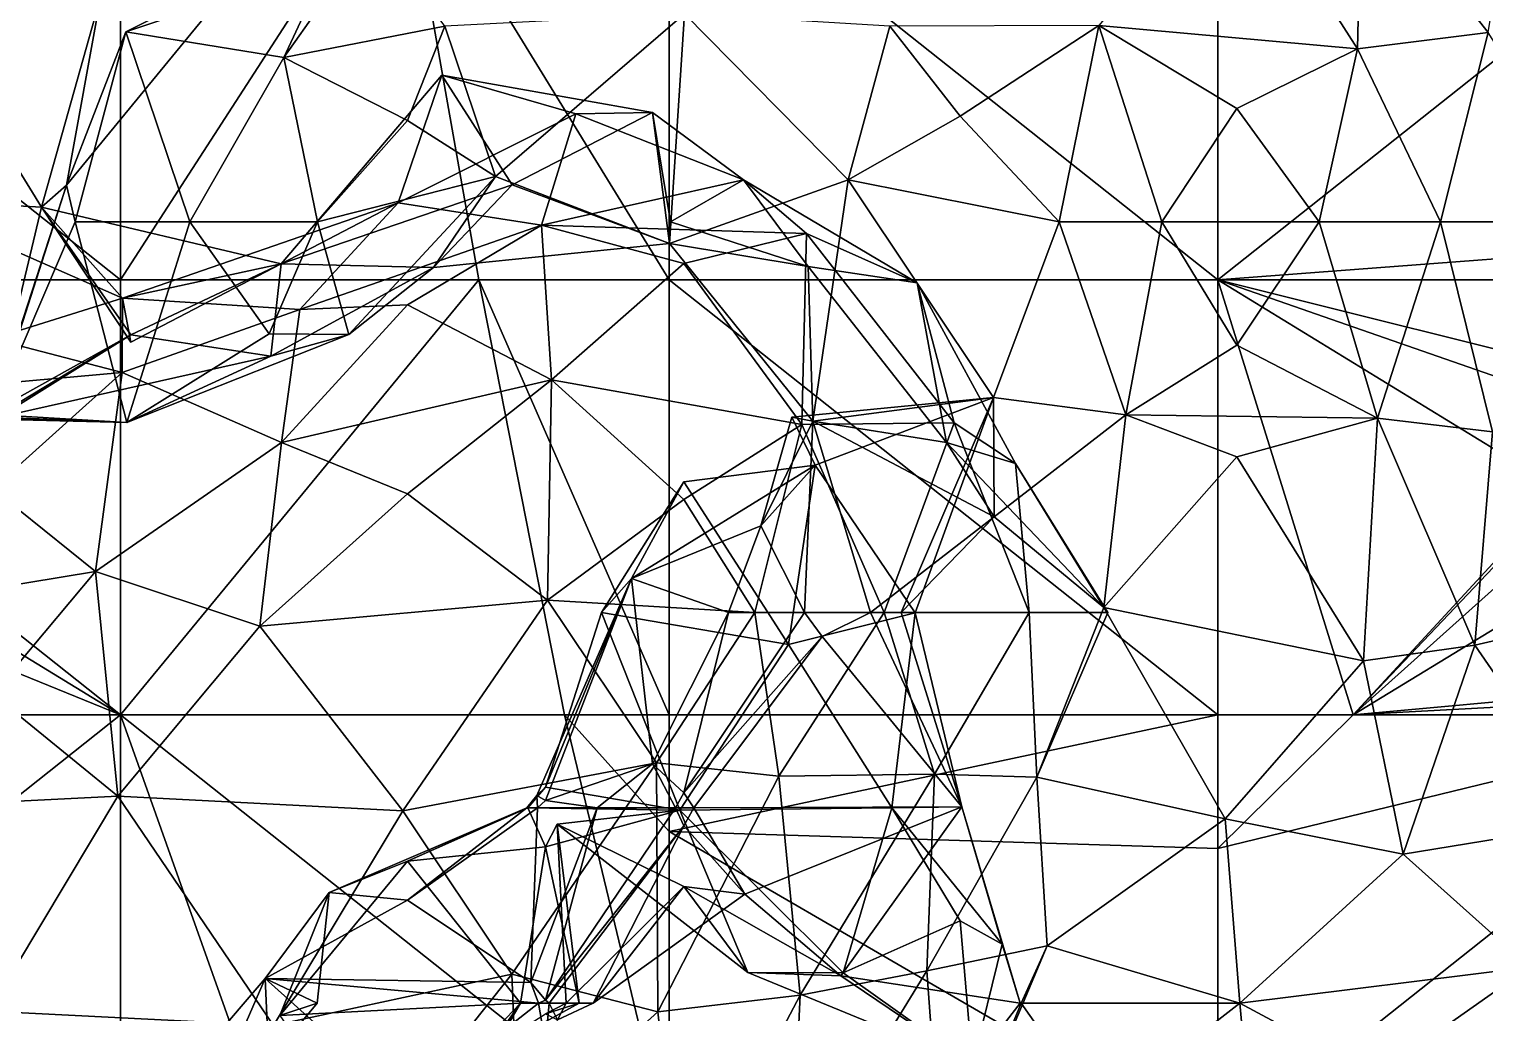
# Model space of a CAD drawing. Extents: x 290034 to 295698, y 4553723 to 4561693.
# Drawn here: x 291561.7 to 291694.3, y 4553845.7 to 4553935.5 of the extents above; entities that cross this region are included whole.
import ezdxf

# ---------------------------------------------------------------- set-up
doc = ezdxf.new("R2010")
doc.units = 0
doc.layers.add('Au_ppm_Pref_-_0_2', color=7, linetype='CONTINUOUS')

msp = doc.modelspace()

# ---------------------------------------------------------------- linework, layer by layer
at = {"layer": 'Au_ppm_Pref_-_0_2'}
for points in [[(291520, 4553952.28, 1834.84), (291570, 4553952.28, 1850.53), (291570, 4553912.6, 1855.72)], [(291570, 4553912.6, 1855.72), (291520, 4553912.6, 1833.18), (291520, 4553952.28, 1834.84)], [(291570, 4553912.6, 1855.72), (291570, 4553952.28, 1850.53), (291595.63, 4553952.28, 1863.97)], [(291595.63, 4553952.28, 1863.97), (291602.64, 4553912.6, 1863.97), (291570, 4553912.6, 1855.72)], [(291595.63, 4553952.28, 1863.97), (291620, 4553952.28, 1876.75), (291620, 4553912.6, 1868.36)], [(291620, 4553912.6, 1868.36), (291602.64, 4553912.6, 1863.97), (291595.63, 4553952.28, 1863.97)], [(291620, 4553952.28, 1876.75), (291670, 4553952.28, 1864.34), (291670, 4553912.6, 1870.48)], [(291670, 4553912.6, 1870.48), (291620, 4553912.6, 1868.36), (291620, 4553952.28, 1876.75)], [(291718.98, 4553916.29, 1864.66), (291670, 4553912.6, 1870.48), (291720, 4553952.28, 1871.32)], [(291670, 4553912.6, 1870.48), (291670, 4553952.28, 1864.34), (291720, 4553952.28, 1871.32)], [(291694.62, 4553935.14, 1835.57), (291697.54, 4553952.95, 1843.13), (291683.08, 4553949.85, 1835.89)], [(291671.72, 4553950.86, 1830.2), (291659.16, 4553935.79, 1829.24), (291682.73, 4553933.66, 1829.63)], [(291671.72, 4553950.86, 1830.2), (291682.73, 4553933.66, 1829.63), (291683.08, 4553949.85, 1835.89)], [(291694.62, 4553935.14, 1835.57), (291683.08, 4553949.85, 1835.89), (291682.73, 4553933.66, 1829.63)], [(291591.38, 4553946.81, 1841.19), (291591.5, 4553942.25, 1835.25), (291584.87, 4553932.87, 1839.62)], [(291591.38, 4553946.81, 1841.19), (291584.87, 4553932.87, 1839.62), (291599.56, 4553935.71, 1836.87)], [(291570.47, 4553935.2, 1835.57), (291584.87, 4553932.87, 1839.62), (291591.5, 4553942.25, 1835.25)], [(291570.47, 4553935.2, 1835.57), (291591.5, 4553942.25, 1835.25), (291580.75, 4553940.35, 1829.72)], [(291570.47, 4553935.2, 1835.57), (291580.75, 4553940.35, 1829.72), (291565.06, 4553921.22, 1829.31)], [(291580.75, 4553940.35, 1829.72), (291568.21, 4553938.5, 1825.58), (291565.06, 4553921.22, 1829.31)], [(291549.63, 4553919.93, 1816.7), (291562.8, 4553919.21, 1823.25), (291550.43, 4553939.34, 1822.55)], [(291550.43, 4553939.34, 1822.55), (291562.8, 4553919.21, 1823.25), (291568.21, 4553938.5, 1825.58)], [(291565.06, 4553921.22, 1829.31), (291568.21, 4553938.5, 1825.58), (291562.8, 4553919.21, 1823.25)], [(291621.4, 4553936.85, 1834.46), (291599.56, 4553935.71, 1836.87), (291604.15, 4553922, 1834.44)], [(291620.01, 4553915.89, 1829.81), (291621.4, 4553936.85, 1834.46), (291604.15, 4553922, 1834.44)], [(291620.01, 4553915.89, 1829.81), (291636.31, 4553921.7, 1832.86), (291621.4, 4553936.85, 1834.46)], [(291636.31, 4553921.7, 1832.86), (291640.09, 4553935.71, 1832.22), (291621.4, 4553936.85, 1834.46)], [(291570.47, 4553935.2, 1835.57), (291565.06, 4553921.22, 1829.31), (291565.85, 4553917.89, 1833.93)], [(291570.47, 4553935.2, 1835.57), (291565.85, 4553917.89, 1833.93), (291576.3, 4553917.89, 1838.66)], [(291570.47, 4553935.2, 1835.57), (291576.3, 4553917.89, 1838.66), (291584.87, 4553932.87, 1839.62)], [(291596.13, 4553927.12, 1838.11), (291599.56, 4553935.71, 1836.87), (291584.87, 4553932.87, 1839.62)], [(291604.15, 4553922, 1834.44), (291599.56, 4553935.71, 1836.87), (291596.13, 4553927.12, 1838.11)], [(291640.09, 4553935.71, 1832.22), (291636.31, 4553921.7, 1832.86), (291646.52, 4553927.52, 1832.52)], [(291646.52, 4553927.52, 1832.52), (291659.16, 4553935.79, 1829.24), (291640.09, 4553935.71, 1832.22)], [(291659.16, 4553935.79, 1829.24), (291646.52, 4553927.52, 1832.52), (291655.53, 4553917.89, 1830.76)], [(291655.53, 4553917.89, 1830.76), (291664.9, 4553917.89, 1826.1), (291659.16, 4553935.79, 1829.24)], [(291664.9, 4553917.89, 1826.1), (291671.72, 4553928.22, 1825.87), (291659.16, 4553935.79, 1829.24)], [(291671.72, 4553928.22, 1825.87), (291682.73, 4553933.66, 1829.63), (291659.16, 4553935.79, 1829.24)], [(291694.62, 4553935.14, 1835.57), (291682.73, 4553933.66, 1829.63), (291690.29, 4553917.89, 1829.69)], [(291694.62, 4553935.14, 1835.57), (291690.29, 4553917.89, 1829.69), (291705.54, 4553917.89, 1835.25)], [(291679.22, 4553917.89, 1825.78), (291682.73, 4553933.66, 1829.63), (291671.72, 4553928.22, 1825.87)], [(291679.22, 4553917.89, 1825.78), (291690.29, 4553917.89, 1829.69), (291682.73, 4553933.66, 1829.63)], [(291587.94, 4553917.89, 1837.33), (291584.87, 4553932.87, 1839.62), (291576.3, 4553917.89, 1838.66)], [(291596.13, 4553927.12, 1838.11), (291584.87, 4553932.87, 1839.62), (291587.94, 4553917.89, 1837.33)], [(291605.68, 4553921.24, 1825.92), (291584.62, 4553914.05, 1823.75), (291599.28, 4553931.24, 1823.37)], [(291599.28, 4553931.24, 1823.37), (291584.62, 4553914.05, 1823.75), (291595.3, 4553919.62, 1817.87)], [(291611.48, 4553927.71, 1818.8), (291599.28, 4553931.24, 1823.37), (291595.3, 4553919.62, 1817.87)], [(291605.68, 4553921.24, 1825.92), (291599.28, 4553931.24, 1823.37), (291618.47, 4553927.85, 1822.1)], [(291618.47, 4553927.85, 1822.1), (291599.28, 4553931.24, 1823.37), (291611.48, 4553927.71, 1818.8)], [(291679.22, 4553917.89, 1825.78), (291671.72, 4553928.22, 1825.87), (291664.9, 4553917.89, 1826.1)], [(291587.94, 4553917.89, 1837.33), (291604.15, 4553922, 1834.44), (291596.13, 4553927.12, 1838.11)], [(291608.35, 4553917.58, 1811.71), (291611.48, 4553927.71, 1818.8), (291595.3, 4553919.62, 1817.87)], [(291620.01, 4553915.89, 1829.81), (291605.68, 4553921.24, 1825.92), (291618.47, 4553927.85, 1822.1)], [(291608.35, 4553917.58, 1811.71), (291626.78, 4553921.7, 1817.53), (291611.48, 4553927.71, 1818.8)], [(291618.47, 4553927.85, 1822.1), (291611.48, 4553927.71, 1818.8), (291626.78, 4553921.7, 1817.53)], [(291620.01, 4553915.89, 1829.81), (291618.47, 4553927.85, 1822.1), (291620.12, 4553917.89, 1823.37)], [(291626.78, 4553921.7, 1817.53), (291620.12, 4553917.89, 1823.37), (291618.47, 4553927.85, 1822.1)], [(291636.31, 4553921.7, 1832.86), (291655.53, 4553917.89, 1830.76), (291646.52, 4553927.52, 1832.52)], [(291604.15, 4553922, 1834.44), (291587.94, 4553917.89, 1837.33), (291590.81, 4553907.59, 1835.25)], [(291598.5, 4553913.71, 1830.41), (291604.15, 4553922, 1834.44), (291590.81, 4553907.59, 1835.25)], [(291620.01, 4553915.89, 1829.81), (291604.15, 4553922, 1834.44), (291598.5, 4553913.71, 1830.41)], [(291608.35, 4553917.58, 1811.71), (291632.51, 4553916.82, 1812.18), (291626.78, 4553921.7, 1817.53)], [(291620.01, 4553915.89, 1829.81), (291633.09, 4553899.69, 1829.61), (291636.31, 4553921.7, 1832.86)], [(291632.65, 4553913.8, 1822.61), (291620.12, 4553917.89, 1823.37), (291626.78, 4553921.7, 1817.53)], [(291632.65, 4553913.8, 1822.61), (291626.78, 4553921.7, 1817.53), (291642.59, 4553912.32, 1817.43)], [(291642.59, 4553912.32, 1817.43), (291626.78, 4553921.7, 1817.53), (291632.51, 4553916.82, 1812.18)], [(291649.54, 4553901.86, 1835.59), (291636.31, 4553921.7, 1832.86), (291633.09, 4553899.69, 1829.61)], [(291649.54, 4553901.86, 1835.59), (291655.53, 4553917.89, 1830.76), (291636.31, 4553921.7, 1832.86)], [(291565.06, 4553921.22, 1829.31), (291558.28, 4553900.15, 1829.31), (291558.33, 4553900.31, 1829.39)], [(291565.06, 4553921.22, 1829.31), (291558.33, 4553900.55, 1829.15), (291558.28, 4553900.15, 1829.31)], [(291565.06, 4553921.22, 1829.31), (291558.33, 4553900.31, 1829.39), (291565.85, 4553917.89, 1833.93)], [(291565.06, 4553921.22, 1829.31), (291562.8, 4553919.21, 1823.25), (291558.33, 4553900.55, 1829.15)], [(291605.68, 4553921.24, 1825.92), (291598.5, 4553913.71, 1830.41), (291584.62, 4553914.05, 1823.75)], [(291620.01, 4553915.89, 1829.81), (291598.5, 4553913.71, 1830.41), (291605.68, 4553921.24, 1825.92)], [(291562.8, 4553919.21, 1823.25), (291549.63, 4553919.93, 1816.7), (291570.16, 4553910.92, 1817.43)], [(291570.16, 4553910.92, 1817.43), (291549.63, 4553919.93, 1816.7), (291558.33, 4553907.2, 1815.06)], [(291570.93, 4553907.58, 1825.88), (291558.33, 4553900.55, 1829.15), (291562.8, 4553919.21, 1823.25)], [(291584.62, 4553914.05, 1823.75), (291570.93, 4553907.58, 1825.88), (291562.8, 4553919.21, 1823.25)], [(291584.62, 4553914.05, 1823.75), (291562.8, 4553919.21, 1823.25), (291570.93, 4553906.9, 1821.1)], [(291562.8, 4553919.21, 1823.25), (291570.16, 4553910.92, 1817.43), (291570.93, 4553906.9, 1821.1)], [(291584.62, 4553914.05, 1823.75), (291570.16, 4553910.92, 1817.43), (291595.3, 4553919.62, 1817.87)], [(291586.33, 4553909.88, 1812.84), (291595.3, 4553919.62, 1817.87), (291570.16, 4553910.92, 1817.43)], [(291608.35, 4553917.58, 1811.71), (291595.3, 4553919.62, 1817.87), (291586.33, 4553909.88, 1812.84)], [(291565.85, 4553917.89, 1833.93), (291558.33, 4553900.31, 1829.39), (291570.58, 4553899.58, 1835.5)], [(291576.3, 4553917.89, 1838.66), (291565.85, 4553917.89, 1833.93), (291570.58, 4553899.58, 1835.5)], [(291583.53, 4553907.65, 1838.67), (291576.3, 4553917.89, 1838.66), (291570.58, 4553899.58, 1835.5)], [(291583.53, 4553907.65, 1838.67), (291587.94, 4553917.89, 1837.33), (291576.3, 4553917.89, 1838.66)], [(291590.81, 4553907.59, 1835.25), (291587.94, 4553917.89, 1837.33), (291583.53, 4553907.65, 1838.67)], [(291608.35, 4553917.58, 1811.71), (291586.33, 4553909.88, 1812.84), (291596.13, 4553910.3, 1808.08)], [(291608.35, 4553917.58, 1811.71), (291596.13, 4553910.3, 1808.08), (291609.26, 4553903.46, 1804.42)], [(291608.35, 4553917.58, 1811.71), (291609.26, 4553903.46, 1804.42), (291621.33, 4553914.08, 1806.82)], [(291608.35, 4553917.58, 1811.71), (291621.33, 4553914.08, 1806.82), (291632.51, 4553916.82, 1812.18)], [(291620.01, 4553915.89, 1829.81), (291620.12, 4553917.89, 1823.37), (291632.65, 4553913.8, 1822.61)], [(291649.54, 4553901.86, 1835.59), (291661.62, 4553900.28, 1830.82), (291655.53, 4553917.89, 1830.76)], [(291655.53, 4553917.89, 1830.76), (291661.62, 4553900.28, 1830.82), (291664.9, 4553917.89, 1826.1)], [(291661.62, 4553900.28, 1830.82), (291671.72, 4553906.64, 1825.56), (291664.9, 4553917.89, 1826.1)], [(291679.22, 4553917.89, 1825.78), (291664.9, 4553917.89, 1826.1), (291671.72, 4553906.64, 1825.56)], [(291679.22, 4553917.89, 1825.78), (291671.72, 4553906.64, 1825.56), (291684.54, 4553899.96, 1829.27)], [(291679.22, 4553917.89, 1825.78), (291684.54, 4553899.96, 1829.27), (291690.29, 4553917.89, 1829.69)], [(291695.02, 4553898.72, 1835.95), (291690.29, 4553917.89, 1829.69), (291684.54, 4553899.96, 1829.27)], [(291695.02, 4553898.72, 1835.95), (291705.54, 4553917.89, 1835.25), (291690.29, 4553917.89, 1829.69)], [(291621.33, 4553914.08, 1806.82), (291632.09, 4553899.4, 1805.7), (291632.51, 4553916.82, 1812.18)], [(291645.95, 4553899.54, 1811.69), (291632.51, 4553916.82, 1812.18), (291632.09, 4553899.4, 1805.7)], [(291642.59, 4553912.32, 1817.43), (291632.51, 4553916.82, 1812.18), (291645.95, 4553899.54, 1811.69)], [(291714.89, 4553912.6, 1864.5), (291670, 4553912.6, 1870.48), (291718.98, 4553916.29, 1864.66)], [(291620.01, 4553915.89, 1829.81), (291632.65, 4553913.8, 1822.61), (291633.09, 4553899.69, 1829.61)], [(291584.62, 4553914.05, 1823.75), (291570.93, 4553906.9, 1821.1), (291570.16, 4553910.92, 1817.43)], [(291584.62, 4553914.05, 1823.75), (291583.69, 4553905.62, 1829.82), (291570.93, 4553907.58, 1825.88)], [(291598.5, 4553913.71, 1830.41), (291583.69, 4553905.62, 1829.82), (291584.62, 4553914.05, 1823.75)], [(291598.5, 4553913.71, 1830.41), (291590.81, 4553907.59, 1835.25), (291583.69, 4553905.62, 1829.82)], [(291621.33, 4553914.08, 1806.82), (291609.26, 4553903.46, 1804.42), (291632.09, 4553899.4, 1805.7)], [(291633.09, 4553899.69, 1829.61), (291632.65, 4553913.8, 1822.61), (291645.26, 4553897.76, 1823.29)], [(291645.26, 4553897.76, 1823.29), (291632.65, 4553913.8, 1822.61), (291642.59, 4553912.32, 1817.43)], [(291520, 4553912.6, 1833.18), (291570, 4553912.6, 1855.72), (291570, 4553872.91, 1846.7)], [(291520, 4553903.49, 1832.47), (291520, 4553912.6, 1833.18), (291570, 4553872.91, 1846.7)], [(291570, 4553872.91, 1846.7), (291570, 4553912.6, 1855.72), (291602.64, 4553912.6, 1863.97)], [(291602.64, 4553912.6, 1863.97), (291610.46, 4553872.91, 1863.97), (291570, 4553872.91, 1846.7)], [(291602.64, 4553912.6, 1863.97), (291620, 4553912.6, 1868.36), (291620, 4553872.91, 1868.04)], [(291620, 4553872.91, 1868.04), (291610.46, 4553872.91, 1863.97), (291602.64, 4553912.6, 1863.97)], [(291620, 4553912.6, 1868.36), (291670, 4553912.6, 1870.48), (291670, 4553872.91, 1867.2)], [(291670, 4553872.91, 1867.2), (291620, 4553872.91, 1868.04), (291620, 4553912.6, 1868.36)], [(291645.26, 4553897.76, 1823.29), (291642.59, 4553912.32, 1817.43), (291651.55, 4553895.85, 1817.43)], [(291651.55, 4553895.85, 1817.43), (291642.59, 4553912.32, 1817.43), (291645.95, 4553899.54, 1811.69)], [(291701.24, 4553893.44, 1863.97), (291670, 4553912.6, 1870.48), (291703.88, 4553900.78, 1864.52)], [(291703.88, 4553900.78, 1864.52), (291670, 4553912.6, 1870.48), (291706, 4553903.59, 1864.58)], [(291682.33, 4553872.91, 1863.97), (291670, 4553912.6, 1870.48), (291701.24, 4553893.44, 1863.97)], [(291706, 4553903.59, 1864.58), (291670, 4553912.6, 1870.48), (291714.89, 4553912.6, 1864.5)], [(291682.33, 4553872.91, 1863.97), (291670, 4553872.91, 1867.2), (291670, 4553912.6, 1870.48)], [(291558.33, 4553907.2, 1815.06), (291570.14, 4553904.14, 1811.33), (291570.16, 4553910.92, 1817.43)], [(291586.33, 4553909.88, 1812.84), (291570.16, 4553910.92, 1817.43), (291570.14, 4553904.14, 1811.33)], [(291586.33, 4553909.88, 1812.84), (291570.14, 4553904.14, 1811.33), (291584.65, 4553897.76, 1806.32)], [(291586.33, 4553909.88, 1812.84), (291584.65, 4553897.76, 1806.32), (291596.13, 4553910.3, 1808.08)], [(291609.26, 4553903.46, 1804.42), (291596.13, 4553910.3, 1808.08), (291584.65, 4553897.76, 1806.32)], [(291570.14, 4553904.14, 1811.33), (291558.33, 4553907.2, 1815.06), (291547.4, 4553902.11, 1810.72)], [(291570.93, 4553907.58, 1825.88), (291558.52, 4553900.07, 1829.22), (291558.33, 4553900.55, 1829.15)], [(291558.91, 4553900.07, 1829.31), (291558.52, 4553900.07, 1829.22), (291570.93, 4553907.58, 1825.88)], [(291558.91, 4553900.07, 1829.31), (291570.93, 4553907.58, 1825.88), (291583.69, 4553905.62, 1829.82)], [(291570.58, 4553899.58, 1835.5), (291590.81, 4553907.59, 1835.25), (291583.53, 4553907.65, 1838.67)], [(291570.58, 4553899.58, 1835.5), (291583.69, 4553905.62, 1829.82), (291590.81, 4553907.59, 1835.25)], [(291558.91, 4553900.07, 1829.31), (291583.69, 4553905.62, 1829.82), (291570.58, 4553899.58, 1835.5)], [(291661.62, 4553900.28, 1830.82), (291684.54, 4553899.96, 1829.27), (291671.72, 4553906.64, 1825.56)], [(291523.52, 4553891.86, 1832.74), (291520, 4553903.49, 1832.47), (291570, 4553872.91, 1846.7)], [(291570.14, 4553904.14, 1811.33), (291547.4, 4553902.11, 1810.72), (291558.33, 4553893.53, 1807.74)], [(291570.14, 4553904.14, 1811.33), (291558.33, 4553893.53, 1807.74), (291567.71, 4553885.98, 1804.19)], [(291584.65, 4553897.76, 1806.32), (291570.14, 4553904.14, 1811.33), (291567.71, 4553885.98, 1804.19)], [(291596.13, 4553893.07, 1801.95), (291609.26, 4553903.46, 1804.42), (291584.65, 4553897.76, 1806.32)], [(291608.91, 4553883.36, 1801.37), (291609.26, 4553903.46, 1804.42), (291596.13, 4553893.07, 1801.95)], [(291621.33, 4553892.56, 1802.12), (291609.26, 4553903.46, 1804.42), (291608.91, 4553883.36, 1801.37)], [(291632.09, 4553899.4, 1805.7), (291609.26, 4553903.46, 1804.42), (291621.33, 4553892.56, 1802.12)], [(291631.18, 4553900.07, 1835.25), (291633.31, 4553895.68, 1840.02), (291649.54, 4553901.86, 1835.59)], [(291631.18, 4553900.07, 1835.25), (291649.54, 4553901.86, 1835.59), (291633.09, 4553899.69, 1829.61)], [(291642.41, 4553882.21, 1840.34), (291649.54, 4553901.86, 1835.59), (291633.31, 4553895.68, 1840.02)], [(291649.54, 4553901.86, 1835.59), (291642.41, 4553882.21, 1840.34), (291641.13, 4553882.25, 1835.25)], [(291649.62, 4553890.96, 1830.75), (291649.54, 4553901.86, 1835.59), (291641.13, 4553882.25, 1835.25)], [(291649.54, 4553901.86, 1835.59), (291649.62, 4553890.96, 1830.75), (291661.62, 4553900.28, 1830.82)], [(291570.58, 4553899.58, 1835.5), (291558.33, 4553900.31, 1829.39), (291558.07, 4553900.07, 1829.43)], [(291558.07, 4553900.07, 1829.43), (291558.33, 4553899.88, 1829.37), (291570.58, 4553899.58, 1835.5)], [(291570.58, 4553899.58, 1835.5), (291558.33, 4553899.88, 1829.37), (291558.44, 4553899.91, 1829.31)], [(291558.44, 4553899.91, 1829.31), (291558.91, 4553900.07, 1829.31), (291570.58, 4553899.58, 1835.5)], [(291621.33, 4553892.56, 1802.12), (291627.79, 4553882.25, 1802.51), (291632.09, 4553899.4, 1805.7)], [(291639.58, 4553882.25, 1806.28), (291632.09, 4553899.4, 1805.7), (291627.79, 4553882.25, 1802.51)], [(291631.18, 4553900.07, 1835.25), (291628.35, 4553890.14, 1835.25), (291633.31, 4553895.68, 1840.02)], [(291631.18, 4553900.07, 1835.25), (291633.09, 4553899.69, 1829.61), (291628.35, 4553890.14, 1835.25)], [(291632.32, 4553882.25, 1834.5), (291628.35, 4553890.14, 1835.25), (291633.09, 4553899.69, 1829.61)], [(291632.09, 4553899.4, 1805.7), (291639.58, 4553882.25, 1806.28), (291645.95, 4553899.54, 1811.69)], [(291638.35, 4553882.25, 1833.17), (291632.32, 4553882.25, 1834.5), (291633.09, 4553899.69, 1829.61)], [(291649.62, 4553890.96, 1830.75), (291638.35, 4553882.25, 1833.17), (291633.09, 4553899.69, 1829.61)], [(291633.09, 4553899.69, 1829.61), (291645.26, 4553897.76, 1823.29), (291649.62, 4553890.96, 1830.75)], [(291652.81, 4553882.25, 1812.8), (291645.95, 4553899.54, 1811.69), (291639.58, 4553882.25, 1806.28)], [(291651.55, 4553895.85, 1817.43), (291645.95, 4553899.54, 1811.69), (291652.81, 4553882.25, 1812.8)], [(291649.62, 4553890.96, 1830.75), (291659.6, 4553882.7, 1823.29), (291661.62, 4553900.28, 1830.82)], [(291661.62, 4553900.28, 1830.82), (291659.6, 4553882.7, 1823.29), (291671.72, 4553896.45, 1824.58)], [(291661.62, 4553900.28, 1830.82), (291671.72, 4553896.45, 1824.58), (291684.54, 4553899.96, 1829.27)], [(291671.72, 4553896.45, 1824.58), (291683.27, 4553877.84, 1825.34), (291684.54, 4553899.96, 1829.27)], [(291683.27, 4553877.84, 1825.34), (291693.43, 4553879.27, 1830.26), (291684.54, 4553899.96, 1829.27)], [(291695.02, 4553898.72, 1835.95), (291684.54, 4553899.96, 1829.27), (291693.43, 4553879.27, 1830.26)], [(291584.65, 4553897.76, 1806.32), (291567.71, 4553885.98, 1804.19), (291582.7, 4553881.01, 1801.31)], [(291584.65, 4553897.76, 1806.32), (291582.7, 4553881.01, 1801.31), (291596.13, 4553893.07, 1801.95)], [(291649.62, 4553890.96, 1830.75), (291645.26, 4553897.76, 1823.29), (291659.6, 4553882.7, 1823.29)], [(291645.26, 4553897.76, 1823.29), (291651.55, 4553895.85, 1817.43), (291659.6, 4553882.7, 1823.29)], [(291695.02, 4553898.72, 1835.95), (291693.43, 4553879.27, 1830.26), (291706.88, 4553882.38, 1836.01)], [(291671.72, 4553896.45, 1824.58), (291659.6, 4553882.7, 1823.29), (291683.27, 4553877.84, 1825.34)], [(291616.56, 4553885.36, 1840.05), (291621.33, 4553894.17, 1845.16), (291633.31, 4553895.68, 1840.02)], [(291616.56, 4553885.36, 1840.05), (291633.31, 4553895.68, 1840.02), (291628.35, 4553890.14, 1835.25)], [(291633.31, 4553895.68, 1840.02), (291621.33, 4553894.17, 1845.16), (291630.88, 4553879.34, 1844.72)], [(291633.31, 4553895.68, 1840.02), (291630.88, 4553879.34, 1844.72), (291642.41, 4553882.21, 1840.34)], [(291659.96, 4553882.25, 1817.43), (291659.6, 4553882.7, 1823.29), (291651.55, 4553895.85, 1817.43)], [(291659.96, 4553882.25, 1817.43), (291651.55, 4553895.85, 1817.43), (291652.81, 4553882.25, 1812.8)], [(291616.56, 4553885.36, 1840.05), (291613.82, 4553882.25, 1844.73), (291621.33, 4553894.17, 1845.16)], [(291630.88, 4553879.34, 1844.72), (291621.33, 4553894.17, 1845.16), (291613.82, 4553882.25, 1844.73)], [(291567.71, 4553885.98, 1804.19), (291558.33, 4553893.53, 1807.74), (291545.95, 4553882.41, 1806.34)], [(291596.13, 4553893.07, 1801.95), (291582.7, 4553881.01, 1801.31), (291608.91, 4553883.36, 1801.37)], [(291608.91, 4553883.36, 1801.37), (291627.79, 4553882.25, 1802.51), (291621.33, 4553892.56, 1802.12)], [(291700.88, 4553892.46, 1863.9), (291682.33, 4553872.91, 1863.97), (291701.24, 4553893.44, 1863.97)], [(291700.88, 4553892.46, 1863.9), (291698.72, 4553887.63, 1863.28), (291682.33, 4553872.91, 1863.97)], [(291527.12, 4553872.91, 1832.47), (291523.52, 4553891.86, 1832.74), (291570, 4553872.91, 1846.7)], [(291616.56, 4553885.36, 1840.05), (291628.35, 4553890.14, 1835.25), (291625.39, 4553882.25, 1835.25)], [(291628.35, 4553890.14, 1835.25), (291632.32, 4553882.25, 1834.5), (291625.39, 4553882.25, 1835.25)], [(291649.62, 4553890.96, 1830.75), (291641.13, 4553882.25, 1835.25), (291638.35, 4553882.25, 1833.17)], [(291698.72, 4553887.63, 1863.28), (291700.68, 4553884.09, 1861.9), (291682.33, 4553872.91, 1863.97)], [(291545.95, 4553882.41, 1806.34), (291558.33, 4553874.81, 1802.1), (291567.71, 4553885.98, 1804.19)], [(291558.33, 4553874.81, 1802.1), (291569.76, 4553865.49, 1798.84), (291567.71, 4553885.98, 1804.19)], [(291582.7, 4553881.01, 1801.31), (291567.71, 4553885.98, 1804.19), (291569.76, 4553865.49, 1798.84)], [(291616.56, 4553885.36, 1840.05), (291607.93, 4553865.57, 1841.19), (291608.73, 4553866.32, 1841.82)], [(291616.56, 4553885.36, 1840.05), (291608.73, 4553865.11, 1840.96), (291607.93, 4553865.57, 1841.19)], [(291616.56, 4553885.36, 1840.05), (291608.73, 4553866.32, 1841.82), (291613.82, 4553882.25, 1844.73)], [(291616.56, 4553885.36, 1840.05), (291618.48, 4553868.46, 1835.25), (291608.73, 4553865.11, 1840.96)], [(291616.56, 4553885.36, 1840.05), (291625.39, 4553882.25, 1835.25), (291618.48, 4553868.46, 1835.25)], [(291608.91, 4553883.36, 1801.37), (291582.7, 4553881.01, 1801.31), (291595.71, 4553864.16, 1799.66)], [(291608.91, 4553883.36, 1801.37), (291595.71, 4553864.16, 1799.66), (291618.84, 4553868.55, 1802.16)], [(291608.91, 4553883.36, 1801.37), (291618.84, 4553868.55, 1802.16), (291627.79, 4553882.25, 1802.51)], [(291700.68, 4553884.09, 1861.9), (291703.02, 4553874.79, 1859.01), (291682.33, 4553872.91, 1863.97)], [(291613.82, 4553882.25, 1844.73), (291608.73, 4553866.32, 1841.82), (291620.95, 4553864.21, 1847.28)], [(291630.88, 4553879.34, 1844.72), (291613.82, 4553882.25, 1844.73), (291620.95, 4553864.21, 1847.28)], [(291625.39, 4553882.25, 1835.25), (291621.33, 4553865.8, 1834.8), (291618.48, 4553868.46, 1835.25)], [(291629.98, 4553867.34, 1806.1), (291627.79, 4553882.25, 1802.51), (291618.84, 4553868.55, 1802.16)], [(291625.39, 4553882.25, 1835.25), (291632.32, 4553882.25, 1834.5), (291621.33, 4553865.8, 1834.8)], [(291633.93, 4553880.07, 1834.52), (291621.33, 4553865.8, 1834.8), (291632.32, 4553882.25, 1834.5)], [(291629.98, 4553867.34, 1806.1), (291639.58, 4553882.25, 1806.28), (291627.79, 4553882.25, 1802.51)], [(291629.98, 4553867.34, 1806.1), (291644.17, 4553867.5, 1812.38), (291639.58, 4553882.25, 1806.28)], [(291642.41, 4553882.21, 1840.34), (291630.88, 4553879.34, 1844.72), (291640.29, 4553864.43, 1842.42)], [(291638.35, 4553882.25, 1833.17), (291633.93, 4553880.07, 1834.52), (291632.32, 4553882.25, 1834.5)], [(291633.93, 4553880.07, 1834.52), (291638.35, 4553882.25, 1833.17), (291646.67, 4553864.54, 1835.27)], [(291638.35, 4553882.25, 1833.17), (291641.13, 4553882.25, 1835.25), (291646.67, 4553864.54, 1835.27)], [(291644.17, 4553867.5, 1812.38), (291652.81, 4553882.25, 1812.8), (291639.58, 4553882.25, 1806.28)], [(291646.67, 4553864.54, 1835.27), (291642.41, 4553882.21, 1840.34), (291640.29, 4553864.43, 1842.42)], [(291641.13, 4553882.25, 1835.25), (291642.41, 4553882.21, 1840.34), (291646.67, 4553864.54, 1835.27)], [(291644.17, 4553867.5, 1812.38), (291653.51, 4553867.24, 1818.34), (291652.81, 4553882.25, 1812.8)], [(291659.96, 4553882.25, 1817.43), (291652.81, 4553882.25, 1812.8), (291653.51, 4553867.24, 1818.34)], [(291659.96, 4553882.25, 1817.43), (291653.51, 4553867.24, 1818.34), (291659.6, 4553882.7, 1823.29)], [(291670.66, 4553863.43, 1824.75), (291659.6, 4553882.7, 1823.29), (291653.51, 4553867.24, 1818.34)], [(291683.27, 4553877.84, 1825.34), (291659.6, 4553882.7, 1823.29), (291670.66, 4553863.43, 1824.75)], [(291704.58, 4553863.1, 1830.26), (291706.88, 4553882.38, 1836.01), (291693.43, 4553879.27, 1830.26)], [(291595.71, 4553864.16, 1799.66), (291582.7, 4553881.01, 1801.31), (291569.76, 4553865.49, 1798.84)], [(291640.29, 4553864.43, 1842.42), (291630.88, 4553879.34, 1844.72), (291620.95, 4553864.21, 1847.28)], [(291633.93, 4553880.07, 1834.52), (291622.25, 4553864.43, 1834.81), (291621.33, 4553865.8, 1834.8)], [(291633.93, 4553880.07, 1834.52), (291646.67, 4553864.54, 1835.27), (291622.25, 4553864.43, 1834.81)], [(291683.27, 4553877.84, 1825.34), (291686.88, 4553860.22, 1826.7), (291693.43, 4553879.27, 1830.26)], [(291704.58, 4553863.1, 1830.26), (291693.43, 4553879.27, 1830.26), (291686.88, 4553860.22, 1826.7)], [(291683.27, 4553877.84, 1825.34), (291670.66, 4553863.43, 1824.75), (291686.88, 4553860.22, 1826.7)], [(291548.46, 4553864.43, 1800.9), (291569.76, 4553865.49, 1798.84), (291558.33, 4553874.81, 1802.1)], [(291703.02, 4553874.79, 1859.01), (291708.42, 4553874.33, 1857.48), (291682.33, 4553872.91, 1863.97)], [(291708.42, 4553874.33, 1857.48), (291720, 4553872.91, 1854.1), (291682.33, 4553872.91, 1863.97)], [(291570, 4553872.91, 1846.7), (291570, 4553833.23, 1842.97), (291520, 4553833.23, 1839.92)], [(291527.12, 4553872.91, 1832.47), (291570, 4553872.91, 1846.7), (291520, 4553833.23, 1839.92)], [(291570, 4553833.23, 1842.97), (291570, 4553872.91, 1846.7), (291581.59, 4553840.27, 1845.93)], [(291620, 4553833.23, 1852.85), (291581.59, 4553840.27, 1845.93), (291570, 4553872.91, 1846.7)], [(291570, 4553872.91, 1846.7), (291610.46, 4553872.91, 1863.97), (291620, 4553833.23, 1852.85)], [(291610.46, 4553872.91, 1863.97), (291620, 4553862.27, 1863.97), (291620, 4553833.23, 1852.85)], [(291610.46, 4553872.91, 1863.97), (291620, 4553872.91, 1868.04), (291620, 4553862.27, 1863.97)], [(291620, 4553862.27, 1863.97), (291620, 4553872.91, 1868.04), (291670, 4553872.91, 1867.2)], [(291670, 4553872.91, 1867.2), (291670, 4553860.72, 1863.97), (291620, 4553862.27, 1863.97)], [(291704.98, 4553846.42, 1853.86), (291670, 4553833.23, 1856.68), (291720, 4553872.91, 1854.1)], [(291670, 4553860.72, 1863.97), (291682.33, 4553872.91, 1863.97), (291720, 4553872.91, 1854.1)], [(291670, 4553833.23, 1856.68), (291670, 4553860.72, 1863.97), (291720, 4553872.91, 1854.1)], [(291670, 4553860.72, 1863.97), (291670, 4553872.91, 1867.2), (291682.33, 4553872.91, 1863.97)], [(291618.84, 4553868.55, 1802.16), (291595.71, 4553864.16, 1799.66), (291605.66, 4553849.27, 1801.95)], [(291618.96, 4553845.82, 1806.34), (291618.84, 4553868.55, 1802.16), (291605.66, 4553849.27, 1801.95)], [(291608.73, 4553865.11, 1840.96), (291618.48, 4553868.46, 1835.25), (291613.42, 4553864.43, 1835.25)], [(291618.48, 4553868.46, 1835.25), (291620.58, 4553864.43, 1834.9), (291613.42, 4553864.43, 1835.25)], [(291618.48, 4553868.46, 1835.25), (291621.33, 4553865.8, 1834.8), (291620.58, 4553864.43, 1834.9)], [(291629.98, 4553867.34, 1806.1), (291618.84, 4553868.55, 1802.16), (291618.96, 4553845.82, 1806.34)], [(291629.98, 4553867.34, 1806.1), (291618.96, 4553845.82, 1806.34), (291631.92, 4553847.36, 1811.76)], [(291629.98, 4553867.34, 1806.1), (291631.92, 4553847.36, 1811.76), (291644.17, 4553867.5, 1812.38)], [(291644.17, 4553867.5, 1812.38), (291631.92, 4553847.36, 1811.76), (291643.46, 4553849.58, 1818.64)], [(291644.17, 4553867.5, 1812.38), (291643.46, 4553849.58, 1818.64), (291653.51, 4553867.24, 1818.34)], [(291654.43, 4553851.84, 1824.23), (291653.51, 4553867.24, 1818.34), (291643.46, 4553849.58, 1818.64)], [(291654.43, 4553851.84, 1824.23), (291670.66, 4553863.43, 1824.75), (291653.51, 4553867.24, 1818.34)], [(291607.93, 4553865.57, 1841.19), (291607.1, 4553864.43, 1841.96), (291608.73, 4553866.32, 1841.82)], [(291608.73, 4553866.32, 1841.82), (291607.1, 4553864.43, 1841.96), (291620.95, 4553864.21, 1847.28)], [(291621.33, 4553865.8, 1834.8), (291622.25, 4553864.43, 1834.81), (291620.58, 4553864.43, 1834.9)], [(291557.98, 4553845.89, 1799.54), (291569.76, 4553865.49, 1798.84), (291548.46, 4553864.43, 1800.9)], [(291557.98, 4553845.89, 1799.54), (291583.93, 4553844.59, 1799.35), (291569.76, 4553865.49, 1798.84)], [(291595.71, 4553864.16, 1799.66), (291569.76, 4553865.49, 1798.84), (291583.93, 4553844.59, 1799.35)], [(291607.93, 4553865.57, 1841.19), (291607.02, 4553864.43, 1841.19), (291607.1, 4553864.43, 1841.96)], [(291607.93, 4553865.57, 1841.19), (291607.99, 4553864.43, 1840.84), (291607.02, 4553864.43, 1841.19)], [(291608.73, 4553865.11, 1840.96), (291607.99, 4553864.43, 1840.84), (291607.93, 4553865.57, 1841.19)], [(291608.73, 4553865.11, 1840.96), (291613.42, 4553864.43, 1835.25), (291607.99, 4553864.43, 1840.84)], [(291626.89, 4553856.57, 1835.25), (291622.25, 4553864.43, 1834.81), (291646.67, 4553864.54, 1835.27)], [(291626.89, 4553856.57, 1835.25), (291646.67, 4553864.54, 1835.27), (291635.65, 4553849.11, 1836.89)], [(291646.67, 4553864.54, 1835.27), (291651.98, 4553846.62, 1838.62), (291635.65, 4553849.11, 1836.89)], [(291646.67, 4553864.54, 1835.27), (291640.29, 4553864.43, 1842.42), (291650.35, 4553852.02, 1841.19)], [(291650.35, 4553852.02, 1841.19), (291651.98, 4553846.62, 1838.62), (291646.67, 4553864.54, 1835.27)], [(291583.93, 4553844.59, 1799.35), (291605.66, 4553849.27, 1801.95), (291595.71, 4553864.16, 1799.66)], [(291596.13, 4553859.57, 1845.51), (291607.02, 4553864.43, 1841.19), (291588.99, 4553856.71, 1841.19)], [(291596.13, 4553856.02, 1838.06), (291588.99, 4553856.71, 1841.19), (291607.02, 4553864.43, 1841.19)], [(291596.13, 4553859.57, 1845.51), (291608.73, 4553860.88, 1842.38), (291607.1, 4553864.43, 1841.96)], [(291596.13, 4553859.57, 1845.51), (291607.1, 4553864.43, 1841.96), (291607.02, 4553864.43, 1841.19)], [(291596.13, 4553856.02, 1838.06), (291607.99, 4553864.43, 1840.84), (291607.38, 4553848.52, 1835.25)], [(291596.13, 4553856.02, 1838.06), (291607.02, 4553864.43, 1841.19), (291607.99, 4553864.43, 1840.84)], [(291607.1, 4553864.43, 1841.96), (291608.73, 4553860.88, 1842.38), (291620.95, 4553864.21, 1847.28)], [(291613.42, 4553864.43, 1835.25), (291607.38, 4553848.52, 1835.25), (291607.99, 4553864.43, 1840.84)], [(291613.42, 4553864.43, 1835.25), (291608.73, 4553846.91, 1835.15), (291607.38, 4553848.52, 1835.25)], [(291613.42, 4553864.43, 1835.25), (291620.58, 4553864.43, 1834.9), (291608.73, 4553846.91, 1835.15)], [(291621.33, 4553862.79, 1834.7), (291608.73, 4553846.91, 1835.15), (291620.58, 4553864.43, 1834.9)], [(291608.73, 4553860.88, 1842.38), (291609.78, 4553862.94, 1841.19), (291620.95, 4553864.21, 1847.28)], [(291627.17, 4553849.41, 1841.19), (291620.95, 4553864.21, 1847.28), (291609.78, 4553862.94, 1841.19)], [(291622.25, 4553864.43, 1834.81), (291621.33, 4553862.79, 1834.7), (291620.58, 4553864.43, 1834.9)], [(291635.85, 4553849.39, 1845.3), (291640.29, 4553864.43, 1842.42), (291620.95, 4553864.21, 1847.28)], [(291627.17, 4553849.41, 1841.19), (291635.85, 4553849.39, 1845.3), (291620.95, 4553864.21, 1847.28)], [(291626.89, 4553856.57, 1835.25), (291621.33, 4553862.79, 1834.7), (291622.25, 4553864.43, 1834.81)], [(291640.29, 4553864.43, 1842.42), (291635.85, 4553849.39, 1845.3), (291646.52, 4553854.14, 1843.7)], [(291640.29, 4553864.43, 1842.42), (291646.52, 4553854.14, 1843.7), (291650.35, 4553852.02, 1841.19)], [(291654.43, 4553851.84, 1824.23), (291672, 4553846.62, 1826.71), (291670.66, 4553863.43, 1824.75)], [(291672, 4553846.62, 1826.71), (291686.88, 4553860.22, 1826.7), (291670.66, 4553863.43, 1824.75)], [(291611.79, 4553846.62, 1841.19), (291609.78, 4553862.94, 1841.19), (291608.73, 4553860.88, 1842.38)], [(291621.33, 4553862.79, 1834.7), (291609.05, 4553846.62, 1835.1), (291608.73, 4553846.91, 1835.15)], [(291621.33, 4553862.79, 1834.7), (291613.05, 4553846.62, 1835.25), (291609.05, 4553846.62, 1835.1)], [(291611.79, 4553846.62, 1841.19), (291610.61, 4553846.62, 1836.14), (291609.78, 4553862.94, 1841.19)], [(291621.33, 4553857.27, 1837.64), (291609.78, 4553862.94, 1841.19), (291610.61, 4553846.62, 1836.14)], [(291621.33, 4553857.27, 1837.64), (291627.17, 4553849.41, 1841.19), (291609.78, 4553862.94, 1841.19)], [(291621.33, 4553862.79, 1834.7), (291626.89, 4553856.57, 1835.25), (291613.05, 4553846.62, 1835.25)], [(291670, 4553833.23, 1856.68), (291620, 4553833.23, 1852.85), (291620, 4553862.27, 1863.97)], [(291620, 4553862.27, 1863.97), (291670, 4553860.72, 1863.97), (291670, 4553833.23, 1856.68)], [(291704.58, 4553863.1, 1830.26), (291686.88, 4553860.22, 1826.7), (291698.41, 4553849.91, 1827.7)], [(291596.13, 4553859.57, 1845.51), (291606.43, 4553846.62, 1846.05), (291608.73, 4553860.88, 1842.38)], [(291611.79, 4553846.62, 1841.19), (291608.73, 4553860.88, 1842.38), (291606.43, 4553846.62, 1846.05)], [(291588.99, 4553856.71, 1841.19), (291584.5, 4553845.51, 1846.3), (291596.13, 4553859.57, 1845.51)], [(291606.43, 4553846.62, 1846.05), (291596.13, 4553859.57, 1845.51), (291584.5, 4553845.51, 1846.3)], [(291686.88, 4553860.22, 1826.7), (291672, 4553846.62, 1826.71), (291698.41, 4553849.91, 1827.7)], [(291588.99, 4553856.71, 1841.19), (291596.13, 4553856.02, 1838.06), (291583.17, 4553848.87, 1835.34)], [(291587.9, 4553846.62, 1841.19), (291588.99, 4553856.71, 1841.19), (291583.17, 4553848.87, 1835.34)], [(291587.9, 4553846.62, 1841.19), (291584.5, 4553845.51, 1846.3), (291588.99, 4553856.71, 1841.19)], [(291621.33, 4553857.27, 1837.64), (291610.61, 4553846.62, 1836.14), (291613.05, 4553846.62, 1835.25)], [(291621.33, 4553857.27, 1837.64), (291613.05, 4553846.62, 1835.25), (291626.89, 4553856.57, 1835.25)], [(291621.33, 4553857.27, 1837.64), (291626.89, 4553856.57, 1835.25), (291635.65, 4553849.11, 1836.89)], [(291621.33, 4553857.27, 1837.64), (291635.65, 4553849.11, 1836.89), (291627.17, 4553849.41, 1841.19)], [(291596.13, 4553856.02, 1838.06), (291607.38, 4553848.52, 1835.25), (291583.17, 4553848.87, 1835.34)], [(291647.64, 4553840.99, 1841.41), (291646.52, 4553854.14, 1843.7), (291635.85, 4553849.39, 1845.3)], [(291647.64, 4553840.99, 1841.41), (291650.35, 4553852.02, 1841.19), (291646.52, 4553854.14, 1843.7)], [(291654.43, 4553851.84, 1824.23), (291643.46, 4553849.58, 1818.64), (291644.96, 4553829.32, 1824.55)], [(291652.08, 4553846.62, 1826.7), (291654.43, 4553851.84, 1824.23), (291644.96, 4553829.32, 1824.55)], [(291651.98, 4553846.62, 1838.62), (291650.35, 4553852.02, 1841.19), (291647.64, 4553840.99, 1841.41)], [(291672, 4553846.62, 1826.71), (291654.43, 4553851.84, 1824.23), (291652.08, 4553846.62, 1826.7)], [(291698.41, 4553849.91, 1827.7), (291672, 4553846.62, 1826.71), (291684.32, 4553840, 1825.58)], [(291698.41, 4553849.91, 1827.7), (291684.32, 4553840, 1825.58), (291695.78, 4553833.63, 1822.31)], [(291575.91, 4553832.2, 1841.19), (291583.17, 4553848.87, 1835.34), (291567.6, 4553830.68, 1835.11)], [(291583.17, 4553848.87, 1835.34), (291583.87, 4553833.4, 1828.89), (291567.6, 4553830.68, 1835.11)], [(291587.9, 4553846.62, 1841.19), (291583.17, 4553848.87, 1835.34), (291575.91, 4553832.2, 1841.19)], [(291583.87, 4553833.4, 1828.89), (291583.17, 4553848.87, 1835.34), (291596.13, 4553837.22, 1832.45)], [(291607.38, 4553848.52, 1835.25), (291608.07, 4553846.62, 1834.94), (291583.17, 4553848.87, 1835.34)], [(291596.13, 4553837.22, 1832.45), (291583.17, 4553848.87, 1835.34), (291608.07, 4553846.62, 1834.94)], [(291596.13, 4553837.3, 1802.45), (291605.66, 4553849.27, 1801.95), (291583.93, 4553844.59, 1799.35)], [(291606.26, 4553834.34, 1806.24), (291605.66, 4553849.27, 1801.95), (291596.13, 4553837.3, 1802.45)], [(291618.96, 4553845.82, 1806.34), (291605.66, 4553849.27, 1801.95), (291606.26, 4553834.34, 1806.24)], [(291627.17, 4553849.41, 1841.19), (291647.64, 4553840.99, 1841.41), (291635.85, 4553849.39, 1845.3)], [(291627.17, 4553849.41, 1841.19), (291635.65, 4553849.11, 1836.89), (291647.64, 4553840.99, 1841.41)], [(291631.07, 4553829.33, 1817.34), (291644.96, 4553829.32, 1824.55), (291643.46, 4553849.58, 1818.64)], [(291631.07, 4553829.33, 1817.34), (291643.46, 4553849.58, 1818.64), (291631.92, 4553847.36, 1811.76)], [(291651.98, 4553846.62, 1838.62), (291647.64, 4553840.99, 1841.41), (291635.65, 4553849.11, 1836.89)], [(291608.07, 4553846.62, 1834.94), (291607.38, 4553848.52, 1835.25), (291608.73, 4553846.91, 1835.15)], [(291618.96, 4553845.82, 1806.34), (291621.11, 4553826.8, 1811.11), (291631.92, 4553847.36, 1811.76)], [(291631.92, 4553847.36, 1811.76), (291621.11, 4553826.8, 1811.11), (291631.07, 4553829.33, 1817.34)], [(291570.93, 4553832.46, 1800.84), (291557.98, 4553845.89, 1799.54), (291556.85, 4553833.41, 1805.88)], [(291557.98, 4553845.89, 1799.54), (291570.93, 4553832.46, 1800.84), (291583.93, 4553844.59, 1799.35)], [(291587.9, 4553846.62, 1841.19), (291575.91, 4553832.2, 1841.19), (291584.5, 4553845.51, 1846.3)], [(291584.5, 4553845.51, 1846.3), (291594.98, 4553830.38, 1847.05), (291606.43, 4553846.62, 1846.05)], [(291594.98, 4553830.38, 1847.05), (291596.52, 4553829.49, 1847.08), (291606.43, 4553846.62, 1846.05)], [(291596.13, 4553837.22, 1832.45), (291608.07, 4553846.62, 1834.94), (291608.73, 4553842.92, 1834.02)], [(291596.52, 4553829.49, 1847.08), (291596.24, 4553829.15, 1846.93), (291606.43, 4553846.62, 1846.05)], [(291600.51, 4553840.42, 1841.19), (291606.43, 4553846.62, 1846.05), (291596.24, 4553829.15, 1846.93)], [(291611.79, 4553846.62, 1841.19), (291606.43, 4553846.62, 1846.05), (291600.51, 4553840.42, 1841.19)], [(291611.79, 4553846.62, 1841.19), (291600.51, 4553840.42, 1841.19), (291608.73, 4553845.65, 1835.57)], [(291608.07, 4553846.62, 1834.94), (291608.73, 4553846.91, 1835.15), (291609.05, 4553846.62, 1835.1)], [(291608.07, 4553846.62, 1834.94), (291609.05, 4553846.62, 1835.1), (291608.73, 4553842.92, 1834.02)], [(291611.79, 4553846.62, 1841.19), (291608.73, 4553845.65, 1835.57), (291610.61, 4553846.62, 1836.14)], [(291609.8, 4553845.11, 1835.25), (291610.61, 4553846.62, 1836.14), (291608.73, 4553845.65, 1835.57)], [(291609.8, 4553845.11, 1835.25), (291608.73, 4553842.92, 1834.02), (291609.05, 4553846.62, 1835.1)], [(291609.8, 4553845.11, 1835.25), (291609.05, 4553846.62, 1835.1), (291613.05, 4553846.62, 1835.25)], [(291613.05, 4553846.62, 1835.25), (291610.61, 4553846.62, 1836.14), (291609.8, 4553845.11, 1835.25)], [(291659.12, 4553836.59, 1826.71), (291652.08, 4553846.62, 1826.7), (291644.96, 4553829.32, 1824.55)], [(291659.12, 4553836.59, 1826.71), (291672, 4553846.62, 1826.71), (291652.08, 4553846.62, 1826.7)], [(291672, 4553846.62, 1826.71), (291659.12, 4553836.59, 1826.71), (291673.67, 4553828.04, 1824.13)], [(291704.98, 4553846.42, 1853.86), (291703.27, 4553844.55, 1853.92), (291670, 4553833.23, 1856.68)], [(291684.32, 4553840, 1825.58), (291672, 4553846.62, 1826.71), (291673.67, 4553828.04, 1824.13)], [(291606.26, 4553834.34, 1806.24), (291621.11, 4553826.8, 1811.11), (291618.96, 4553845.82, 1806.34)]]:
    msp.add_3dface(points, dxfattribs=at)

doc.saveas('drawing.dxf')
